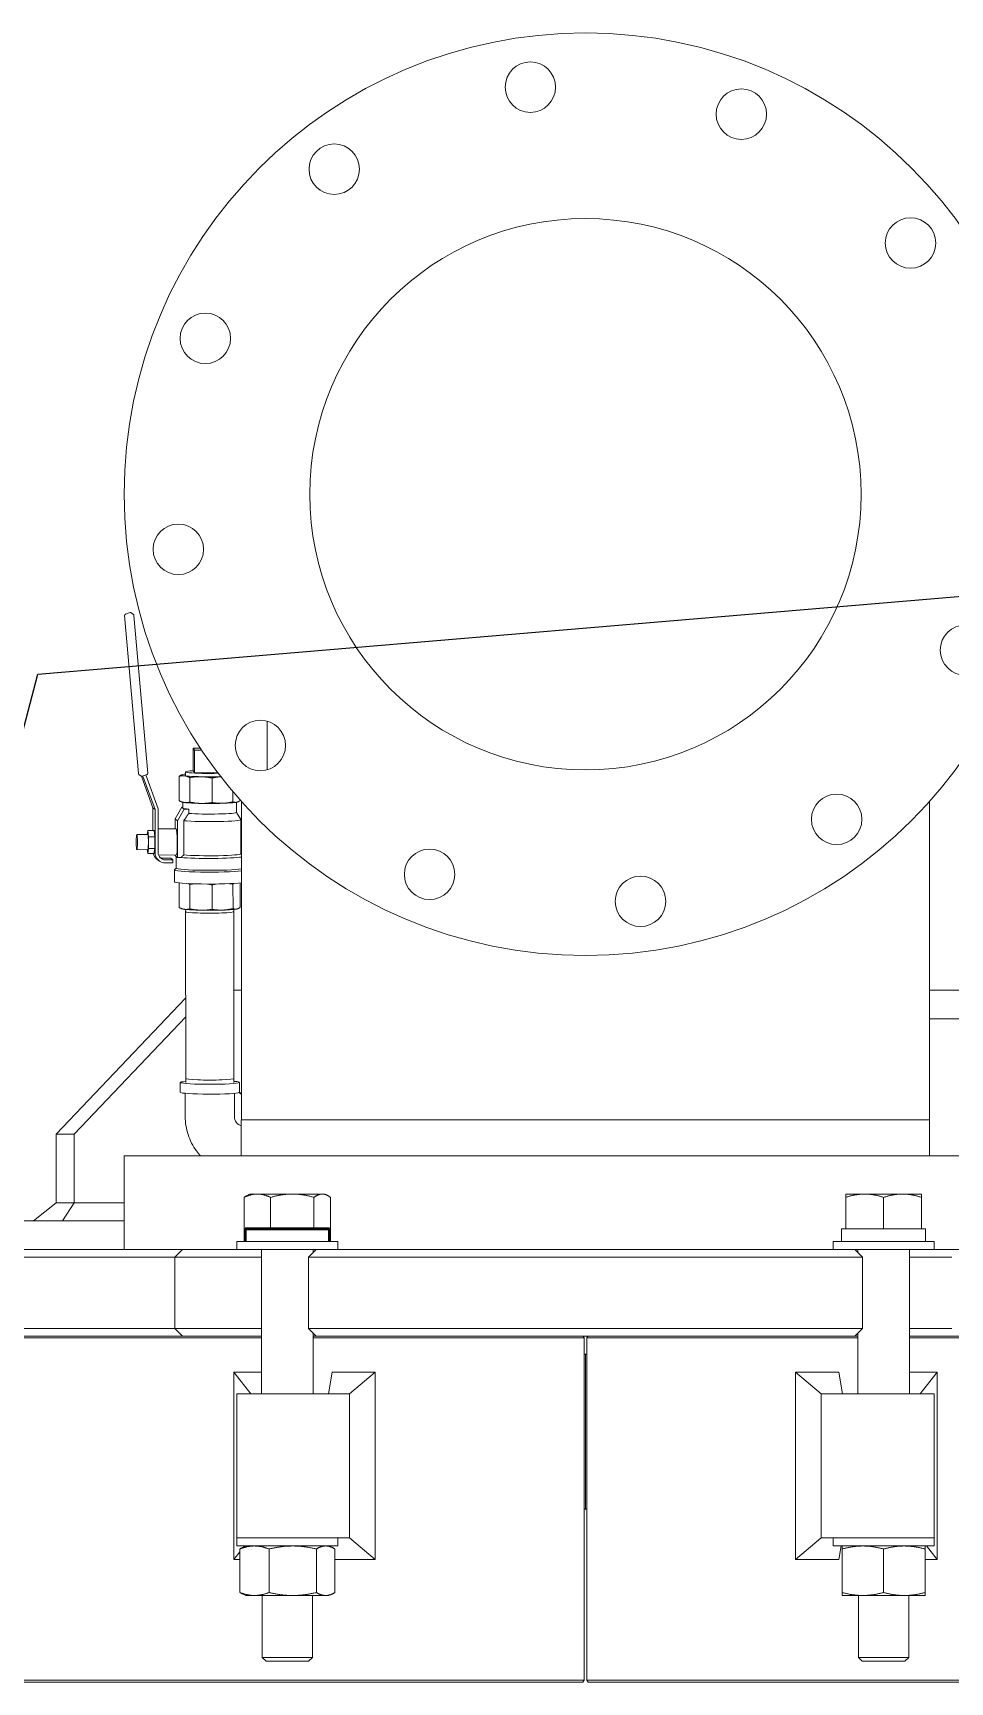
# Model space of a CAD drawing. Header units: inches. Extents: x 19 to 503, y 7 to 322.
# Drawn here: x 243.81 to 259.71, y 124.9 to 153.5 of the extents above; entities that cross this region are included whole.
import ezdxf

# ---------------------------------------------------------------- set-up
doc = ezdxf.new("R2010")
doc.units = ezdxf.units.IN
doc.header["$LTSCALE"] = 15
doc.header["$MEASUREMENT"] = 0
doc.layers.add('Symbol (ANSI)', color=7, linetype='Continuous', lineweight=25)
doc.layers.add('Visible (ANSI)', color=7, linetype='Continuous', lineweight=50)
doc.styles.add('MEMCOR Medium', font='arial.ttf')
doc.dimstyles.new('Default (ANSI)$7', dxfattribs={"dimscale": 15, "dimtxt": 0.15, "dimasz": 0.098425, "dimexe": 0.125, "dimexo": 0.0625, "dimgap": 0.031496, "dimtad": 0, "dimtih": 1, "dimtoh": 1, "dimdec": 4, "dimrnd": 1e-08, "dimzin": 3, "dimdsep": 46, "dimlunit": 5, "dimtxsty": 'MEMCOR Medium', "dimcen": 0.09, "dimdle": 0.393701, "dimclrd": 256, "dimclre": 256, "dimclrt": 256, "dimadec": 0, "dimazin": 1, "dimtfac": 0.8, "dimtofl": 0, "dimtmove": 0, "dimatfit": 3, "dimfxl": 1, "dimfrac": 1, "dimtolj": 1, "dimtzin": 4, "dimlwd": -1, "dimlwe": -1, "dimarcsym": 0})

msp = doc.modelspace()

# ---------------------------------------------------------------- linework, layer by layer
at = {"layer": 'Visible (ANSI)', "linetype": 'Continuous', "lineweight": 18}
for p, q in [((245.39613, 143.39728), (245.6372, 140.65771)), ((245.49129, 143.44889), (245.40968, 143.41869)), ((245.51164, 143.44557), (245.54943, 143.41512)), ((245.55713, 143.40069), (245.7982, 140.66113)), ((247.86627, 141.56583), (247.86627, 140.72187)), ((246.58355, 141.09529), (246.7104, 141.09571)), ((246.60734, 141.06013), (246.58355, 141.09529)), ((246.58355, 141.09529), (246.58377, 140.70239)), ((246.73373, 141.06055), (246.60734, 141.06013)), ((246.60734, 141.06013), (246.60756, 140.66723)), ((245.68269, 140.61284), (245.6449, 140.64328)), ((245.68846, 140.60954), (245.88778, 140.0633)), ((245.78465, 140.63971), (245.70304, 140.60951)), ((245.92351, 140.03451), (245.71244, 140.61299)), ((245.76331, 140.63182), (245.97766, 140.04437)), ((246.34232, 140.60997), (246.34256, 140.18449)), ((246.38566, 140.63575), (246.37805, 140.63224)), ((246.45407, 140.63144), (246.45235, 140.68544)), ((246.5268, 140.58697), (246.52704, 140.1615)), ((246.60756, 140.66723), (246.58377, 140.70239)), ((247.01268, 140.66857), (246.60756, 140.66723)), ((246.91293, 140.57919), (246.91317, 140.15371)), ((246.38593, 140.16411), (246.35752, 140.17718)), ((246.40585, 140.05863), (246.40579, 140.15864)), ((247.27466, 140.34112), (247.27476, 140.1657)), ((247.33689, 139.98371), (247.33679, 140.15916)), ((247.35665, 140.16465), (247.36426, 140.16816)), ((247.39999, 140.19619), (247.39999, 140.19043)), ((247.42027, 134.65094), (247.42027, 140.17337)), ((259.35627, 134.65094), (259.35627, 140.17337)), ((245.92351, 140.03451), (245.88778, 140.0633)), ((245.88778, 140.0633), (245.888, 139.66908)), ((245.92393, 139.28412), (245.92351, 140.03451)), ((245.97766, 140.04437), (245.97799, 139.45458)), ((246.38675, 140.07283), (246.27086, 139.87102)), ((246.27086, 139.87102), (246.27095, 139.69692)), ((246.27086, 139.87102), (246.31195, 139.83792)), ((246.31195, 139.83792), (246.42785, 140.03973)), ((246.40584, 140.07294), (246.38675, 140.07283)), ((246.38675, 140.07283), (246.4073, 140.05628)), ((246.4073, 140.05628), (246.42785, 140.03973)), ((246.42785, 140.03973), (246.50707, 140.04017)), ((246.50707, 140.04017), (246.50711, 139.96474)), ((247.33689, 139.98426), (247.40933, 139.8593)), ((247.41003, 139.26553), (247.40969, 139.85803)), ((245.6074, 139.59749), (245.79693, 139.59856)), ((245.7868, 139.5985), (245.79755, 139.66857)), ((245.79755, 139.66857), (245.90586, 139.66918)), ((245.79755, 139.66857), (245.81135, 139.55724)), ((245.90586, 139.66918), (245.91966, 139.55785)), ((245.97785, 139.69528), (246.29035, 139.69703)), ((246.31231, 139.20187), (246.31195, 139.83792)), ((246.42228, 139.83854), (246.42261, 139.24604)), ((245.60887, 139.3365), (245.7984, 139.33756)), ((245.79778, 139.26755), (245.78911, 139.33751)), ((245.81147, 139.35673), (245.79778, 139.26755)), ((245.81135, 139.55724), (245.91966, 139.55785)), ((245.81135, 139.55724), (245.81147, 139.35673)), ((245.81147, 139.35673), (245.91977, 139.35734)), ((245.91977, 139.35734), (245.91023, 139.29516)), ((245.91966, 139.55785), (245.91977, 139.35734)), ((245.97799, 139.45458), (245.97808, 139.28443)), ((245.79778, 139.26755), (245.90867, 139.26818)), ((245.95446, 139.17427), (245.9902, 139.14548)), ((245.98522, 139.24291), (246.29289, 139.24464)), ((246.19915, 139.18991), (246.06703, 139.18917)), ((246.10276, 139.16038), (246.23488, 139.16113)), ((246.23491, 139.10691), (246.10279, 139.10617)), ((246.23488, 139.16113), (246.19915, 139.18991)), ((246.23488, 139.16113), (246.23491, 139.10691)), ((246.29005, 139.01674), (246.2607, 138.98748)), ((246.27121, 139.24452), (246.27121, 139.23497)), ((246.29176, 139.21842), (246.27121, 139.23497)), ((246.29006, 139.01555), (246.28994, 139.21989)), ((246.31231, 139.20187), (246.29176, 139.21842)), ((246.3735, 139.20221), (246.31231, 139.20187)), ((247.41002, 139.26663), (247.42027, 139.25644)), ((246.25956, 138.77917), (246.25945, 138.98497)), ((246.3436, 138.33228), (246.34336, 138.75776)), ((246.52808, 138.30929), (246.52784, 138.73476)), ((246.9142, 138.3015), (246.91397, 138.72698)), ((247.27579, 138.31349), (247.27555, 138.73896)), ((247.40103, 138.33822), (247.40079, 138.76006)), ((246.38696, 138.3119), (246.35856, 138.32497)), ((246.45486, 138.29984), (246.4537, 138.26228)), ((246.4537, 138.26223), (246.45532, 135.36737)), ((247.2898, 138.30031), (247.291, 138.26275)), ((247.291, 138.2627), (247.29262, 135.36783)), ((247.35768, 138.31244), (247.3653, 138.31595)), ((246.45454, 136.76122), (244.20978, 134.40094)), ((247.42027, 136.90094), (247.29176, 136.90094)), ((265.22081, 136.90094), (259.35627, 136.90094)), ((244.5188, 134.40094), (246.45472, 136.43649)), ((263.41869, 136.40094), (259.35627, 136.40094)), ((246.3615, 135.12883), (246.36141, 135.29934)), ((246.45748, 135.29934), (246.45532, 135.36731)), ((247.29053, 135.29981), (247.29262, 135.36778)), ((247.3867, 135.12942), (247.3866, 135.29992)), ((246.44717, 134.71005), (246.44695, 135.11077)), ((247.29932, 134.70777), (247.2991, 135.11104)), ((247.38482, 135.1266), (247.38482, 135.12811)), ((247.38482, 135.12811), (247.42027, 135.09275)), ((247.42027, 135.09846), (247.3867, 135.13195)), ((247.41927, 134.65094), (259.35727, 134.65094)), ((247.41927, 134.65094), (247.41927, 134.02594)), ((259.35727, 134.65094), (259.35727, 134.02594)), ((244.20978, 134.40094), (244.5188, 134.40094)), ((244.20978, 133.21344), (244.20978, 134.40094)), ((244.5188, 134.40094), (244.5188, 133.21344)), ((245.38827, 134.02594), (261.38827, 134.02594)), ((245.38827, 134.02594), (245.38827, 132.40094)), ((247.46714, 132.76057), (247.46714, 133.30598)), ((247.56214, 133.36457), (247.50809, 133.33336)), ((247.6977, 133.36457), (247.56214, 133.36457)), ((248.30377, 133.36457), (247.6977, 133.36457)), ((247.92827, 132.76057), (247.92827, 133.30598)), ((248.82421, 133.36457), (248.30377, 133.36457)), ((248.67927, 132.76057), (248.67927, 133.30598)), ((248.87414, 133.36457), (248.82421, 133.36457)), ((248.87414, 133.36457), (248.92819, 133.33336)), ((248.96915, 132.76057), (248.96915, 133.30598)), ((258.23041, 133.36457), (257.90241, 133.36457)), ((257.90241, 132.76057), (257.90241, 133.30598)), ((258.88641, 133.36457), (258.23041, 133.36457)), ((258.55841, 132.76057), (258.55841, 133.30598)), ((259.21441, 133.36457), (258.88641, 133.36457)), ((259.21441, 132.76057), (259.21441, 133.30598)), ((244.20978, 133.21344), (243.81601, 132.90094)), ((244.5188, 133.21344), (244.20978, 133.21344)), ((244.5188, 133.21344), (244.31816, 132.90094)), ((245.38827, 133.21344), (244.5188, 133.21344)), ((245.38827, 132.90094), (241.80228, 132.90094)), ((247.6977, 132.76057), (247.46714, 132.76057)), ((247.56214, 132.76057), (247.56214, 132.76056)), ((247.92827, 132.76057), (247.6977, 132.76057)), ((248.30377, 132.76057), (247.92827, 132.76057)), ((248.67927, 132.76057), (248.30377, 132.76057)), ((248.82421, 132.76057), (248.67927, 132.76057)), ((248.96915, 132.76057), (248.82421, 132.76057)), ((248.87414, 132.76057), (248.87414, 132.76056)), ((257.82891, 132.76056), (259.28791, 132.76056)), ((257.82891, 132.54156), (257.82891, 132.76056)), ((258.23041, 132.76057), (257.90241, 132.76057)), ((257.90241, 132.76057), (257.90241, 132.76056)), ((258.55841, 132.76057), (258.23041, 132.76057)), ((258.88641, 132.76057), (258.55841, 132.76057)), ((259.21441, 132.76057), (258.88641, 132.76057)), ((259.21441, 132.76057), (259.21441, 132.76056)), ((259.28791, 132.54156), (259.28791, 132.76056)), ((249.09314, 132.54156), (247.34314, 132.54156)), ((247.34314, 132.54156), (247.34314, 132.40094)), ((249.09314, 132.54156), (249.09314, 132.40094)), ((259.43341, 132.54156), (257.68341, 132.54156)), ((257.68341, 132.54156), (257.68341, 132.40094)), ((259.43341, 132.54156), (259.43341, 132.40094)), ((246.13063, 132.27094), (241.60385, 132.27094)), ((241.66512, 132.40094), (246.16837, 132.40094)), ((246.13063, 132.27094), (246.26763, 132.27094)), ((246.39763, 132.40094), (246.16837, 132.40094)), ((246.39763, 132.40094), (246.26763, 132.27094)), ((247.03548, 132.27094), (246.26763, 132.27094)), ((246.26763, 132.27094), (246.26763, 131.03094)), ((246.39763, 132.40094), (247.06566, 132.40094)), ((247.3093, 132.27094), (247.03548, 132.27094)), ((247.06566, 132.40094), (247.33818, 132.40094)), ((247.61003, 132.27094), (247.3093, 132.27094)), ((247.33818, 132.40094), (247.48174, 132.40094)), ((247.48174, 132.40094), (248.71601, 132.40094)), ((247.61003, 132.27094), (247.77064, 132.27094)), ((247.77064, 132.40094), (247.77064, 129.90094)), ((248.71601, 132.40094), (248.58601, 132.27094)), ((248.79404, 132.27094), (248.58601, 132.27094)), ((248.58601, 132.27094), (248.58601, 131.03094)), ((248.66564, 132.40094), (248.66564, 132.35057)), ((248.71601, 132.40094), (248.81587, 132.40094)), ((249.07145, 132.27094), (248.79404, 132.27094)), ((248.81587, 132.40094), (249.09196, 132.40094)), ((250.20999, 132.27094), (249.07145, 132.27094)), ((249.09196, 132.40094), (250.08249, 132.40094)), ((250.27151, 132.40094), (250.08249, 132.40094)), ((250.20999, 132.27094), (250.39901, 132.27094)), ((250.95114, 132.40094), (250.27151, 132.40094)), ((250.39901, 132.27094), (250.9384, 132.27094)), ((255.83815, 132.27094), (250.9384, 132.27094)), ((250.95114, 132.40094), (255.82541, 132.40094)), ((256.50504, 132.40094), (255.82541, 132.40094)), ((255.83815, 132.27094), (256.37754, 132.27094)), ((256.37754, 132.27094), (256.56656, 132.27094)), ((256.69406, 132.40094), (256.50504, 132.40094)), ((257.70509, 132.27094), (256.56656, 132.27094)), ((256.69406, 132.40094), (257.68459, 132.40094)), ((257.68459, 132.40094), (257.96068, 132.40094)), ((257.98251, 132.27094), (257.70509, 132.27094)), ((257.96068, 132.40094), (258.06054, 132.40094)), ((258.19054, 132.27094), (257.98251, 132.27094)), ((258.06054, 132.40094), (258.19054, 132.27094)), ((258.06054, 132.40094), (259.29481, 132.40094)), ((258.11091, 132.40094), (258.11091, 132.35057)), ((258.19054, 132.27094), (258.19054, 131.03094)), ((259.00591, 132.40094), (259.00591, 129.90094)), ((259.00591, 132.27094), (259.16652, 132.27094)), ((259.46725, 132.27094), (259.16652, 132.27094)), ((259.29481, 132.40094), (259.43837, 132.40094)), ((259.43837, 132.40094), (259.71089, 132.40094)), ((259.74107, 132.27094), (259.46725, 132.27094)), ((259.71089, 132.40094), (260.37892, 132.40094)), ((241.60385, 131.03094), (246.13063, 131.03094)), ((246.26763, 131.03094), (246.13063, 131.03094)), ((246.26763, 131.03094), (247.03548, 131.03094)), ((246.39763, 130.90094), (246.26763, 131.03094)), ((247.03548, 131.03094), (247.3093, 131.03094)), ((247.3093, 131.03094), (247.61003, 131.03094)), ((247.77064, 131.03094), (247.61003, 131.03094)), ((248.58601, 131.03094), (248.79404, 131.03094)), ((248.71601, 130.90094), (248.58601, 131.03094)), ((248.79404, 131.03094), (249.07145, 131.03094)), ((249.07145, 131.03094), (250.20999, 131.03094)), ((250.39901, 131.03094), (250.20999, 131.03094)), ((250.9384, 131.03094), (250.39901, 131.03094)), ((250.9384, 131.03094), (255.83815, 131.03094)), ((256.37754, 131.03094), (255.83815, 131.03094)), ((256.56656, 131.03094), (256.37754, 131.03094)), ((256.56656, 131.03094), (257.70509, 131.03094)), ((257.70509, 131.03094), (257.98251, 131.03094)), ((257.98251, 131.03094), (258.19054, 131.03094)), ((258.06054, 130.90094), (258.19054, 131.03094)), ((259.16652, 131.03094), (259.00591, 131.03094)), ((259.16652, 131.03094), (259.46725, 131.03094)), ((259.46725, 131.03094), (259.74107, 131.03094)), ((247.77064, 130.86969), (239.11248, 130.86969)), ((241.32188, 130.90094), (246.39763, 130.90094)), ((247.06566, 130.90094), (246.39763, 130.90094)), ((247.33818, 130.90094), (247.06566, 130.90094)), ((247.48253, 130.90094), (247.33818, 130.90094)), ((247.48253, 130.90094), (247.77064, 130.90094)), ((248.66564, 130.95131), (248.66564, 129.90094)), ((248.66564, 130.90094), (248.71601, 130.90094)), ((253.36646, 130.86969), (248.66564, 130.86969)), ((248.81587, 130.90094), (248.71601, 130.90094)), ((249.09196, 130.90094), (248.81587, 130.90094)), ((250.08249, 130.90094), (249.09196, 130.90094)), ((250.08249, 130.90094), (250.27151, 130.90094)), ((250.27151, 130.90094), (250.60621, 130.90094)), ((250.60621, 130.90094), (253.34205, 130.90094)), ((253.4345, 130.90094), (253.34205, 130.90094)), ((253.36646, 124.93219), (253.36646, 130.86969)), ((258.11091, 130.86969), (253.41009, 130.86969)), ((253.41009, 130.86969), (253.41009, 124.93219)), ((253.4345, 130.90094), (256.17034, 130.90094)), ((256.17034, 130.90094), (256.50504, 130.90094)), ((256.50504, 130.90094), (256.69406, 130.90094)), ((257.68459, 130.90094), (256.69406, 130.90094)), ((257.96068, 130.90094), (257.68459, 130.90094)), ((258.06054, 130.90094), (257.96068, 130.90094)), ((258.06054, 130.90094), (258.11091, 130.90094)), ((258.11091, 130.95131), (258.11091, 129.90094)), ((259.00591, 130.90094), (259.29402, 130.90094)), ((267.66406, 130.86969), (259.00591, 130.86969)), ((259.43837, 130.90094), (259.29402, 130.90094)), ((259.71089, 130.90094), (259.43837, 130.90094)), ((260.37892, 130.90094), (259.71089, 130.90094)), ((253.36646, 130.58594), (253.41009, 130.58594)), ((253.38823, 127.90094), (253.38823, 130.58594)), ((253.38827, 127.90094), (253.38827, 130.58594)), ((247.29105, 130.27579), (247.29105, 127.02609)), ((247.29105, 130.27579), (247.77064, 130.27579)), ((247.29105, 130.27579), (247.5824, 129.90094)), ((248.99487, 130.27579), (248.929, 129.90094)), ((248.99487, 130.27579), (249.74271, 130.27579)), ((249.74271, 130.27579), (249.29877, 129.90094)), ((249.74271, 127.02609), (249.74271, 130.27579)), ((257.03384, 130.27579), (257.03384, 127.02609)), ((257.03384, 130.27579), (257.78168, 130.27579)), ((257.03384, 130.27579), (257.47777, 129.90094)), ((257.78168, 130.27579), (257.84755, 129.90094)), ((259.00591, 130.27579), (259.4855, 130.27579)), ((259.4855, 130.27579), (259.19415, 129.90094)), ((259.4855, 127.02609), (259.4855, 130.27579)), ((247.34314, 129.90094), (249.07633, 129.90094)), ((247.34314, 127.40094), (247.34314, 129.90094)), ((249.07633, 129.90094), (249.29877, 129.90094)), ((249.29877, 127.40094), (249.29877, 129.90094)), ((257.70022, 129.90094), (257.47777, 129.90094)), ((257.47777, 129.90094), (257.47777, 127.40094)), ((257.70022, 129.90094), (259.43341, 129.90094)), ((259.43341, 127.40094), (259.43341, 129.90094)), ((253.41009, 127.90094), (253.36646, 127.90094)), ((249.07633, 127.40094), (247.34314, 127.40094)), ((249.07633, 127.40094), (247.34314, 127.40094)), ((247.34314, 127.40094), (247.34314, 127.26031)), ((249.29877, 127.40094), (249.07633, 127.40094)), ((249.09314, 127.40094), (249.09314, 127.26031)), ((249.74271, 127.02609), (249.29877, 127.40094)), ((257.03384, 127.02609), (257.47777, 127.40094)), ((257.47777, 127.40094), (257.70022, 127.40094)), ((257.68341, 127.40094), (257.68341, 127.26031)), ((259.43341, 127.40094), (257.70022, 127.40094)), ((259.43341, 127.40094), (257.70022, 127.40094)), ((259.43341, 127.40094), (259.43341, 127.26031)), ((247.29105, 127.02609), (247.39502, 127.15986)), ((247.39502, 127.02609), (247.29105, 127.02609)), ((247.34314, 127.26031), (249.09314, 127.26031)), ((247.39502, 126.45318), (247.39502, 127.20845)), ((247.49914, 127.26031), (247.4399, 127.23269)), ((247.45829, 127.24127), (247.4731, 127.26031)), ((247.90043, 126.45318), (247.90043, 127.20845)), ((248.72355, 126.45318), (248.72355, 127.20845)), ((248.93714, 127.26031), (248.99638, 127.23269)), ((248.95519, 127.2519), (248.95371, 127.26031)), ((249.04127, 126.45318), (249.04127, 127.20845)), ((249.74271, 127.02609), (249.04127, 127.02609)), ((257.78168, 127.02609), (257.03384, 127.02609)), ((257.68341, 127.26031), (259.43341, 127.26031)), ((257.78168, 127.02609), (257.82284, 127.26031)), ((257.83941, 126.45318), (257.83941, 127.20845)), ((258.55841, 126.45318), (258.55841, 127.20845)), ((259.27741, 126.45318), (259.27741, 127.20845)), ((259.4855, 127.02609), (259.27741, 127.02609)), ((259.4855, 127.02609), (259.30345, 127.26031)), ((247.49914, 126.40131), (247.4399, 126.42894)), ((248.93714, 126.40131), (248.99638, 126.42894)), ((247.49914, 126.40131), (247.64772, 126.40131)), ((247.64772, 126.40131), (248.31199, 126.40131)), ((247.78064, 126.40131), (247.78064, 125.32668)), ((248.31199, 126.40131), (248.88241, 126.40131)), ((248.65564, 126.40131), (248.65564, 125.32668)), ((248.88241, 126.40131), (248.93714, 126.40131)), ((257.83941, 126.40131), (258.19891, 126.40131)), ((258.12091, 126.40131), (258.12091, 125.32668)), ((258.19891, 126.40131), (258.91791, 126.40131)), ((258.91791, 126.40131), (259.27741, 126.40131)), ((258.99591, 126.40131), (258.99591, 125.32668)), ((247.78064, 125.32668), (248.65564, 125.32668)), ((247.8488, 125.26056), (247.78064, 125.32668)), ((248.58748, 125.26056), (248.65564, 125.32668)), ((258.12091, 125.32668), (258.99591, 125.32668)), ((258.18907, 125.26056), (258.12091, 125.32668)), ((258.92775, 125.26056), (258.99591, 125.32668)), ((248.58748, 125.26056), (247.8488, 125.26056)), ((258.92775, 125.26056), (258.18907, 125.26056)), ((228.38705, 124.93219), (253.36646, 124.93219)), ((253.34205, 124.90094), (228.4183, 124.90094)), ((253.41009, 124.93219), (278.3895, 124.93219)), ((278.35825, 124.90094), (253.4345, 124.90094))]:
    msp.add_line(p, q, dxfattribs=at)
at = {"layer": 'Visible (ANSI)'}
for p, q in [((247.48864, 132.76056), (248.94764, 132.76056)), ((247.48864, 132.54156), (247.48864, 132.76056)), ((248.94764, 132.54156), (248.94764, 132.76056))]:
    msp.add_line(p, q, dxfattribs=at)
at = {"layer": 'Visible (ANSI)', "linetype": 'Continuous', "lineweight": 18}
for centre, radius in [((253.38827, 145.50094), 8), ((252.43367, 152.5617), 0.4375), ((256.09195, 152.09304), 0.4375), ((249.03118, 151.13844), 0.4375), ((253.38827, 145.50094), 4.781), ((259.02577, 149.85803), 0.4375), ((246.79617, 148.20461), 0.4375), ((246.32751, 144.54634), 0.4375), ((259.98038, 142.79727), 0.4375), ((247.75078, 141.14385), 0.4375), ((257.74537, 139.86344), 0.4375), ((250.6846, 138.90884), 0.4375), ((254.34288, 138.44018), 0.4375)]:
    msp.add_circle(centre, radius, dxfattribs=at)
for centre, start, end in [((245.41693, 143.39911), 110.307422, 185.028822), ((245.49854, 143.42931), 51.145173, 110.307422), ((245.53633, 143.39886), 5.028822, 51.145173), ((245.658, 140.65954), 185.028822, 231.145173), ((245.69579, 140.6291), 231.145173, 290.307422), ((245.7774, 140.6593), 290.307422, 5.028822)]:
    msp.add_arc(centre, 0.02088, start, end, dxfattribs=at)
for centre, major_axis, ratio, start_param, end_param in [((246.87103, 140.63173), (-0.49, -0.00027), 0.06387742, 5.96952264, 6.7549208), ((246.87103, 140.63173), (-0.49, -0.00027), 0.06387742, 5.73216164, 5.96952264), ((246.871, 140.68572), (-0.41865, -0.00023), 0.06387742, 5.46844588, 8.21423581), ((246.87103, 140.63173), (0.49, 0.00027), 0.06387742, 3.61332815, 4.39872631), ((246.87103, 140.63173), (0.49, 0.00027), 0.06387742, 4.39872631, 5.11467546), ((246.87129, 140.16867), (-0.49, -0.00027), 0.06387742, 0.13770067, 0.4717355), ((246.87129, 140.16867), (-0.49, -0.00027), 0.06387742, 0.4717355, 1.25713366), ((246.87129, 140.16867), (-0.49, -0.00027), 0.06387742, 1.25713366, 2.04253182), ((246.87129, 140.16867), (0.49, 0.00027), 0.06387742, 5.18412448, 5.96952264), ((246.87129, 140.16867), (0.49, 0.00027), 0.06387742, 5.96952264, 6.14548464), ((246.87135, 140.05889), (-0.4655, -0.00026), 0.06387742, 0, 0.07903641), ((246.87135, 140.05889), (-0.4655, -0.00026), 0.06387742, 0.07903641, 0.67199679), ((246.87146, 139.85773), (0.53823, 0.0003), 0.06387742, 3.72505216, 6.32014884), ((246.87139, 139.98345), (0.4655, 0.00026), 0.06387742, 3.81358944, 6.28318531), ((245.79767, 139.46806), (-0.00073, 0.1305), 0.07879291, 3.14159265, 6.28318531), ((246.29162, 139.47084), (0.00127, -0.2262), 0.07879291, 0, 3.14159265), ((246.08899, 139.29617), (-0.16909, -0.0761), 0.82691528, 5.79105754, 5.96150949), ((246.10269, 139.28513), (-0.1125, -0.13964), 0.99484238, 5.39362044, 6.96441677), ((246.10269, 139.28513), (-0.07842, -0.09734), 0.99484238, 5.39362044, 6.96441677), ((246.06696, 139.31392), (-0.1125, -0.13964), 0.99484238, 5.64694304, 6.28318531), ((246.06696, 139.31392), (-0.07842, -0.09734), 0.99484238, 0.1855679, 0.68123146), ((246.87193, 139.01588), (-0.58187, -0.00033), 0.06387742, 0, 2.80042104), ((246.87182, 139.22168), (0.58187, 0.00033), 0.06387742, 3.68409912, 5.94260472), ((246.87179, 139.26523), (0.53823, 0.0003), 0.06387742, 3.72505216, 6.28318531), ((246.87195, 138.98532), (-0.6125, -0.00034), 0.06387742, 6.21913337, 8.96288991), ((246.87206, 138.77952), (-0.6125, -0.00034), 0.06387742, 0, 2.67928359), ((246.87232, 138.31646), (-0.49, -0.00027), 0.06387742, 0.13770067, 0.4717355), ((246.87232, 138.31646), (-0.49, -0.00027), 0.06387742, 0.4717355, 1.25713366), ((246.87235, 138.26246), (0.41865, 0.00023), 0.06387742, 3.1395924, 6.28518556), ((246.87232, 138.31646), (-0.49, -0.00027), 0.06387742, 1.25713366, 2.04253182), ((246.87232, 138.31646), (0.49, 0.00027), 0.06387742, 5.18412448, 5.96952264), ((246.87232, 138.31646), (0.49, 0.00027), 0.06387742, 5.96952264, 6.14548464), ((246.87401, 135.29963), (-0.5126, -0.00029), 0.06387742, 5.6629406, 10.04502267), ((246.87397, 135.3676), (0.41865, 0.00023), 0.06387742, 3.14159265, 6.28318531), ((246.8741, 135.12911), (-0.5126, -0.00029), 0.06387742, 0, 3.05596752), ((246.87382, 135.64066), (-0.51255, 0.51226), 0.03632964, 3.09230146, 3.1779266), ((247.46452, 134.70777), (-0.16369, 0.02232), 0.9979196, 0.13577327, 1.42857432)]:
    msp.add_ellipse(centre, major_axis=major_axis, ratio=ratio, start_param=start_param, end_param=end_param, dxfattribs=at)
msp.add_ellipse((245.60813, 139.467), major_axis=(-0.00073, 0.1305), ratio=0.07879291, dxfattribs=at)
for points, weights in [([(246.34232, 140.60997), (246.36075, 140.62425), (246.37805, 140.63224)], [1.07162109099, 1.06288726491, 1.04083918758]), ([(246.43455, 140.61726), (246.39026, 140.62278), (246.34232, 140.60997)], [1, 1.0562990584, 1.07162109099]), ([(246.5268, 140.58697), (246.47885, 140.61174), (246.43455, 140.61726)], [1.07162109099, 1.0562990584, 1]), ([(246.71986, 140.60187), (246.62714, 140.60374), (246.5268, 140.58697)], [1, 1.0562990584, 1.07162109099]), ([(246.91293, 140.57919), (246.81257, 140.6), (246.71986, 140.60187)], [1.07162109099, 1.0562990584, 1]), ([(247.06337, 140.60241), (246.99103, 140.59739), (246.91293, 140.57919)], [1.01764138006, 1.05885478688, 1.07162109099]), ([(246.34256, 140.18449), (246.39052, 140.15973), (246.43481, 140.15421)], [1.07162109099, 1.0562990584, 1]), ([(246.43481, 140.15421), (246.47911, 140.14868), (246.52704, 140.1615)], [1, 1.0562990584, 1.07162109099]), ([(246.52704, 140.1615), (246.6274, 140.14068), (246.72012, 140.13882)], [1.07162109099, 1.0562990584, 1]), ([(246.72012, 140.13882), (246.81283, 140.13695), (246.91317, 140.15371)], [1, 1.0562990584, 1.07162109099]), ([(246.91317, 140.15371), (247.00715, 140.13804), (247.09397, 140.14092)], [1.07162109099, 1.0562990584, 1]), ([(247.09397, 140.14092), (247.18079, 140.14379), (247.27476, 140.1657)], [1, 1.0562990584, 1.07162109099]), ([(247.27476, 140.1657), (247.30731, 140.15334), (247.33738, 140.15928)], [1.07162109099, 1.0562990584, 1]), ([(247.33738, 140.15928), (247.36745, 140.16521), (247.39999, 140.19043)], [1, 1.0562990584, 1.07162109099]), ([(246.50711, 139.96474), (246.46777, 139.9079), (246.42228, 139.83854)], [1, 1.00361912604, 1]), ([(246.42261, 139.24604), (246.39901, 139.22521), (246.3735, 139.20221)], [1.00000480453, 1.0009720909, 1]), ([(246.34336, 138.75776), (246.34434, 138.75852), (246.34531, 138.75926)], [1.05740736242, 1.05716060999, 1.05687603105]), ([(246.34804, 138.75897), (246.34571, 138.75839), (246.34336, 138.75776)], [1.05650422017, 1.05700586492, 1.05740736242]), ([(246.52784, 138.73476), (246.51284, 138.74251), (246.49845, 138.7483)], [1.05740736242, 1.05484929998, 1.04822590857]), ([(246.59822, 138.74437), (246.56383, 138.74078), (246.52784, 138.73476)], [1.04619416051, 1.05447386294, 1.05740736242]), ([(246.91397, 138.72698), (246.87421, 138.73522), (246.83636, 138.74044)], [1.05740736242, 1.05416875594, 1.04441401894]), ([(246.98569, 138.74113), (246.95071, 138.73554), (246.91397, 138.72698)], [1.04466695344, 1.05421092691, 1.05740736242]), ([(247.27555, 138.73896), (247.24449, 138.74414), (247.21473, 138.74728)], [1.05740736242, 1.05470433012, 1.04746213374]), ([(247.29316, 138.75134), (247.28452, 138.74591), (247.27555, 138.73896)], [1.04974165739, 1.05515307424, 1.05740736242]), ([(246.3436, 138.33228), (246.39155, 138.30752), (246.43585, 138.302)], [1.05740736242, 1.04927042368, 1]), ([(246.43585, 138.302), (246.48014, 138.29647), (246.52808, 138.30929)], [1, 1.04927042368, 1.05740736242]), ([(246.52808, 138.30929), (246.62844, 138.28848), (246.72115, 138.28661)], [1.05740736242, 1.04927042368, 1]), ([(246.72115, 138.28661), (246.81386, 138.28474), (246.9142, 138.3015)], [1, 1.04927042368, 1.05740736242]), ([(246.9142, 138.3015), (247.00819, 138.28583), (247.09501, 138.28871)], [1.05740736242, 1.04927042368, 1]), ([(247.09501, 138.28871), (247.18183, 138.29158), (247.27579, 138.31349)], [1, 1.04927042368, 1.05740736242]), ([(247.27579, 138.31349), (247.30835, 138.30113), (247.33842, 138.30707)], [1.05740736242, 1.04927042368, 1]), ([(247.33842, 138.30707), (247.36849, 138.31301), (247.40103, 138.33822)], [1, 1.04927042368, 1.05740736242]), ([(247.6977, 133.36457), (247.5907, 133.36457), (247.46714, 133.30598)], [1, 1.0379548493, 1]), ([(247.46714, 133.30598), (247.48828, 133.32192), (247.50809, 133.33336)], [1, 1.01005189042, 1.01477953359]), ([(247.92827, 133.30598), (247.80471, 133.36457), (247.6977, 133.36457)], [1, 1.0379548493, 1]), ([(248.30377, 133.36457), (248.1295, 133.36457), (247.92827, 133.30598)], [1, 1.0379548493, 1]), ([(248.67927, 133.30598), (248.47804, 133.36457), (248.30377, 133.36457)], [1, 1.0379548493, 1]), ([(248.82421, 133.36457), (248.75694, 133.36457), (248.67927, 133.30598)], [1, 1.0379548493, 1]), ([(248.96915, 133.30598), (248.89147, 133.36457), (248.82421, 133.36457)], [1, 1.0379548493, 1]), ([(257.90241, 133.30598), (257.90241, 133.36457), (257.90241, 133.36457)], [1, 1.0379548493, 1]), ([(258.23041, 133.36457), (258.07818, 133.36457), (257.90241, 133.30598)], [1, 1.0379548493, 1]), ([(258.55841, 133.30598), (258.38263, 133.36457), (258.23041, 133.36457)], [1, 1.0379548493, 1]), ([(258.88641, 133.36457), (258.73418, 133.36457), (258.55841, 133.30598)], [1, 1.0379548493, 1]), ([(259.21441, 133.30598), (259.03863, 133.36457), (258.88641, 133.36457)], [1, 1.0379548493, 1]), ([(259.21441, 133.36457), (259.21441, 133.36457), (259.21441, 133.30598)], [1, 1.0379548493, 1]), ([(247.64772, 127.26031), (247.53044, 127.26031), (247.39502, 127.20845)], [1, 1.0379548493, 1]), ([(247.39502, 127.20845), (247.41818, 127.22256), (247.4399, 127.23269)], [1, 1.01005189042, 1.01477953359]), ([(247.90043, 127.20845), (247.765, 127.26031), (247.64772, 127.26031)], [1, 1.0379548493, 1]), ([(248.31199, 127.26031), (248.12098, 127.26031), (247.90043, 127.20845)], [1, 1.0379548493, 1]), ([(248.72355, 127.20845), (248.503, 127.26031), (248.31199, 127.26031)], [1, 1.0379548493, 1]), ([(248.88241, 127.26031), (248.80869, 127.26031), (248.72355, 127.20845)], [1, 1.0379548493, 1]), ([(249.04127, 127.20845), (248.95614, 127.26031), (248.88241, 127.26031)], [1, 1.0379548493, 1]), ([(257.83941, 127.20845), (257.83941, 127.26031), (257.83941, 127.26031)], [1, 1.0379548493, 1]), ([(258.19891, 127.26031), (258.03206, 127.26031), (257.83941, 127.20845)], [1, 1.0379548493, 1]), ([(258.55841, 127.20845), (258.36575, 127.26031), (258.19891, 127.26031)], [1, 1.0379548493, 1]), ([(258.91791, 127.26031), (258.75106, 127.26031), (258.55841, 127.20845)], [1, 1.0379548493, 1]), ([(259.27741, 127.20845), (259.08475, 127.26031), (258.91791, 127.26031)], [1, 1.0379548493, 1]), ([(259.27741, 127.26031), (259.27741, 127.26031), (259.27741, 127.20845)], [1, 1.0379548493, 1]), ([(247.4399, 126.42894), (247.41818, 126.43907), (247.39502, 126.45318)], [1.01477953359, 1.01005189042, 1]), ([(247.39502, 126.45318), (247.53044, 126.40131), (247.64772, 126.40131)], [1, 1.0379548493, 1]), ([(247.64772, 126.40131), (247.765, 126.40131), (247.90043, 126.45318)], [1, 1.0379548493, 1]), ([(247.90043, 126.45318), (248.12098, 126.40131), (248.31199, 126.40131)], [1, 1.0379548493, 1]), ([(248.31199, 126.40131), (248.503, 126.40131), (248.72355, 126.45318)], [1, 1.0379548493, 1]), ([(248.72355, 126.45318), (248.80869, 126.40131), (248.88241, 126.40131)], [1, 1.0379548493, 1]), ([(248.88241, 126.40131), (248.95614, 126.40131), (249.04127, 126.45318)], [1, 1.0379548493, 1]), ([(257.83941, 126.40131), (257.83941, 126.40131), (257.83941, 126.45318)], [1, 1.0379548493, 1]), ([(257.83941, 126.45318), (258.03206, 126.40131), (258.19891, 126.40131)], [1, 1.0379548493, 1]), ([(258.19891, 126.40131), (258.36575, 126.40131), (258.55841, 126.45318)], [1, 1.0379548493, 1]), ([(258.55841, 126.45318), (258.75106, 126.40131), (258.91791, 126.40131)], [1, 1.0379548493, 1]), ([(258.91791, 126.40131), (259.08475, 126.40131), (259.27741, 126.45318)], [1, 1.0379548493, 1]), ([(259.27741, 126.45318), (259.27741, 126.40131), (259.27741, 126.40131)], [1, 1.0379548493, 1])]:
    msp.add_rational_spline(points, weights, degree=2, dxfattribs=at)
msp.add_open_spline([(246.44717, 134.71005), (246.44723, 134.60351), (246.4642, 134.497), (246.53026, 134.29444), (246.57934, 134.19843), (246.66396, 134.08228), (246.68751, 134.05342), (246.71257, 134.02594)], degree=3, knots=[3.141592654, 3.141592654, 3.141592654, 3.141592654, 3.455751919, 3.455751919, 3.769911184, 3.769911184, 3.879612938, 3.879612938, 3.879612938, 3.879612938], dxfattribs=at)
for points in [[(253.36646, 130.86969), (253.35831, 130.8801), (253.35018, 130.89052), (253.34205, 130.90094)], [(253.4345, 130.90094), (253.42637, 130.89052), (253.41824, 130.8801), (253.41009, 130.86969)], [(253.34205, 124.90094), (253.35018, 124.91136), (253.35831, 124.92177), (253.36646, 124.93219)], [(253.41009, 124.93219), (253.41824, 124.92177), (253.42637, 124.91136), (253.4345, 124.90094)]]:
    msp.add_open_spline(points, degree=3, dxfattribs=at)

# ---------------------------------------------------------------- leaders
at = {"layer": 'Symbol (ANSI)', "annotation_type": 0, "has_hookline": 1}
for points, hookline_direction, text_width in [([(242.42176, 136.77818), (243.88907, 142.37967), (275.60031, 145.05997), (276.60425, 145.05997)], 0, 21.088), ([(248.04864, 104.50831), (222.47908, 126.42918), (221.0027, 126.42918)], 1, 53.71607)]:
    msp.add_leader(points, dimstyle='Default (ANSI)$7', override={"dimtad": 0}, dxfattribs=dict(at, hookline_direction=hookline_direction, text_width=text_width))

doc.saveas('drawing.dxf')
